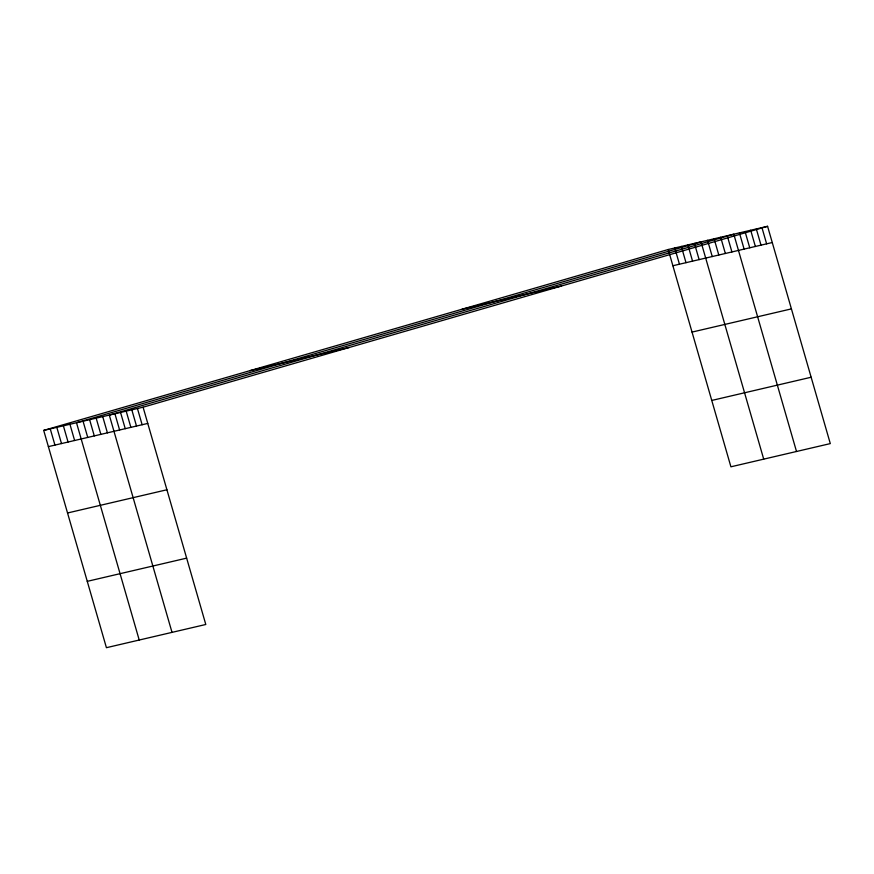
<?xml version="1.0" encoding="UTF-8"?>
<svg xmlns="http://www.w3.org/2000/svg" width="874" height="874" viewBox="0 0 874 874"><rect width="100%" height="100%" fill="white"/><g stroke="black" fill="none" stroke-linecap="round" stroke-linejoin="round"><path stroke-width="1.31" d="M43.7 430.401L143.085 407.197L205.794 624.484L106.42 647.689L43.7 430.401L668.206 249.516L767.58 226.311L830.3 443.599L730.915 466.803L668.206 249.516M143.085 407.197L767.58 226.311M462.117 309.21L561.501 286.006M672.882 265.74L772.266 242.524M249.789 370.707L349.163 347.502M48.387 446.625L147.761 423.42M692.033 332.087L791.418 308.883M67.538 512.983L166.912 489.768M711.764 400.445L811.148 377.24M87.269 581.341L186.643 558.136M761.953 227.622L766.629 243.846M756.316 228.933L761.003 245.157M750.69 230.255L755.365 246.479M745.052 231.566L749.739 247.79M739.426 232.877L744.102 249.101M796.509 451.487L733.789 234.199L109.294 415.084L172.014 632.372M727.234 235.729L731.92 251.952M720.679 237.258L725.354 253.482M714.113 238.788L718.799 255.011M707.558 240.328L712.234 256.541M763.712 459.145L701.003 241.858L76.497 422.743L139.217 640.03M694.437 243.387L699.124 259.611M687.882 244.917L692.558 261.14M681.316 246.446L686.003 262.67M674.761 247.987L679.448 264.199M137.447 408.519L142.134 424.731M131.821 409.83L136.497 426.053M126.184 411.141L130.871 427.364M120.557 412.462L125.233 428.675M114.92 413.773L119.607 429.997M102.728 416.625L107.415 432.838M96.173 418.154L100.86 434.378M89.618 419.684L94.294 435.908M83.052 421.213L87.739 437.437M69.942 424.283L74.618 440.496M63.376 425.813L68.063 442.036M56.821 427.342L61.497 443.566M50.255 428.872L54.942 445.095"/></g></svg>
